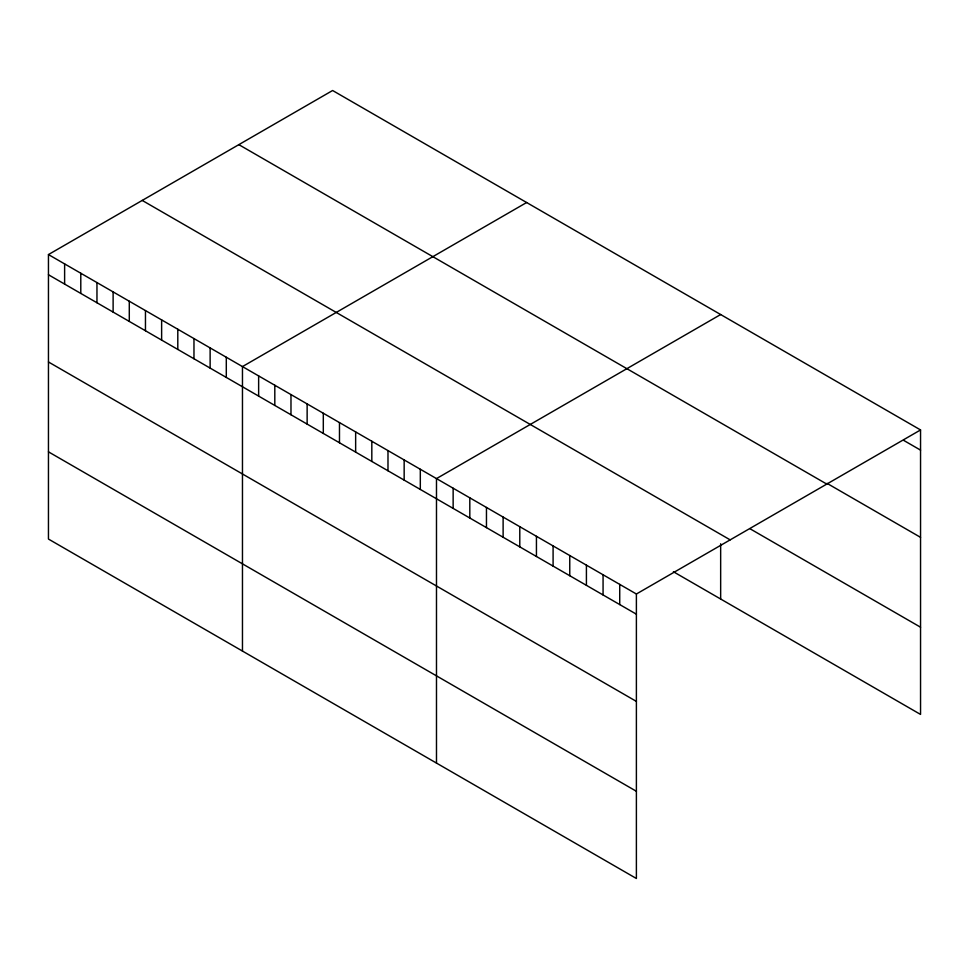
<?xml version="1.0" encoding="UTF-8"?>
<svg xmlns="http://www.w3.org/2000/svg" width="969" height="969" viewBox="0 0 969 969"><rect width="100%" height="100%" fill="white"/><g stroke="black" fill="none" stroke-linecap="round" stroke-linejoin="round"><path stroke-width="1.45" d="M48.45 254.568L636.391 594.009L636.391 878.495L48.45 539.055L48.45 254.568L332.609 90.505L920.55 429.945L920.55 714.432L673.394 571.734M526.627 202.521L242.468 366.585L242.468 651.071M720.657 314.537L436.486 478.601L436.486 763.087M636.391 594.009L920.55 429.945M903.895 440.507L920.55 450.125M827.005 483.337L920.55 537.347M238.834 144.647L826.775 484.088M750.127 528.82L920.55 627.209M142.225 200.426L730.166 539.866M48.45 274.748L636.391 614.189M48.45 361.97L636.391 701.411M48.45 451.833L636.391 791.273M720.657 543.779L720.657 599.024M619.724 584.392L619.724 604.571M603.069 574.774L603.069 594.954M586.415 565.157L586.415 585.337M569.76 555.54L569.76 575.719M553.093 545.922L553.093 566.102M536.438 536.305L536.438 556.485M519.784 526.688L519.784 546.867M503.117 517.071L503.117 537.238M486.462 507.453L486.462 527.62M469.808 497.836L469.808 518.003M453.141 488.219L453.141 508.386M420.316 469.262L420.316 489.442M404.158 459.924L404.158 480.103M387.988 450.597L387.988 470.764M371.817 441.258L371.817 461.438M355.647 431.92L355.647 452.099M339.477 422.593L339.477 442.76M323.307 413.254L323.307 433.434M307.137 403.916L307.137 424.095M290.979 394.589L290.979 414.756M274.808 385.25L274.808 405.43M258.638 375.911L258.638 396.091M226.298 357.246L226.298 377.425M210.128 347.907L210.128 368.087M193.97 338.581L193.97 358.748M177.799 329.242L177.799 349.421M161.629 319.903L161.629 340.083M145.459 310.577L145.459 330.744M129.289 301.238L129.289 321.417M113.119 291.899L113.119 312.079M96.961 282.573L96.961 302.74M80.79 273.234L80.79 293.413M64.62 263.907L64.62 284.074"/></g></svg>
